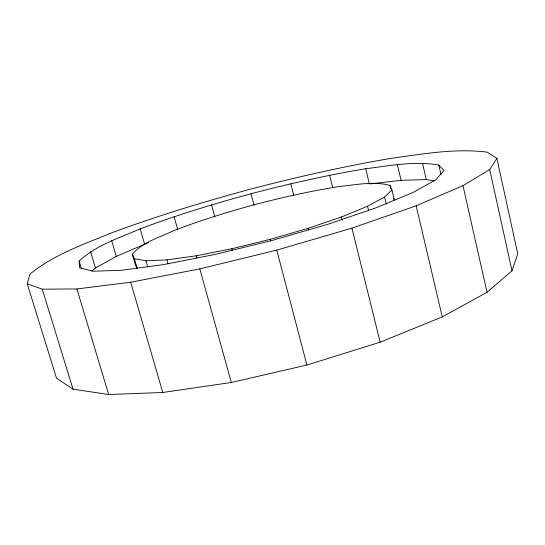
<?xml version="1.0" encoding="UTF-8"?>
<svg xmlns="http://www.w3.org/2000/svg" width="545" height="545" viewBox="0 0 545 545"><rect width="100%" height="100%" fill="white"/><g stroke="black" fill="none" stroke-linecap="round" stroke-linejoin="round"><path stroke-width="0.82" d="M27.25 283.809L29.886 274.196C53.928 254.44 83.876 244.364 112.236 232.579C157.11 215.997 202.89 202.025 249.058 189.531C295.731 177.295 342.805 166.579 390.377 158.459C422.389 154.058 454.796 148.124 487.169 152.137L496.89 158.357L517.75 253.868L511.987 270.77L487.046 292.284L442.268 316.911L380.172 342.185L306.903 365.027L231.325 382.467L162.785 392.489L108.68 394.498L73.03 389.198L56.503 378.148L27.25 283.809L42.265 289.177L76.893 288.959L130.705 282.221L199.811 268.896L276.751 250.121L351.934 228.151L416.162 205.799L462.984 185.661L489.703 169.556L496.89 158.357M137.149 268.651L135.255 264.448L132.299 254.222C142.763 242.103 158.977 237.654 172.963 230.971C199.702 220.589 227.122 212.141 254.781 204.607C282.862 197.27 311.202 190.893 339.896 186.431C356.457 184.844 373.563 180.981 389.995 185.395L391.964 189.967L394.505 200.608L393.626 198.496M132.299 254.222L134.417 258.786L145.965 260.81L166.94 259.876L196.282 255.796L231.795 248.752L270.286 239.309L308.027 228.355L341.408 216.971L367.528 206.228L384.593 197.024L391.964 189.967M91.71 271.362L95.443 268.004L116.283 256.382L148.485 242.559M79.154 261.048C96.267 245.1 119.205 238.029 140.222 228.839C176.512 215.221 213.592 203.884 250.986 193.741C288.864 183.828 327.075 175.143 365.709 168.732C389.879 165.755 414.486 160.782 438.807 165.046L443.984 170.51L435.925 179.68L413.382 192.296L376.649 207.577L328.104 224.199L272.309 240.406L215.329 254.372L163.452 264.611L121.808 270.259L93.515 271.192L79.536 267.847L79.154 261.048L81.341 268.344M370.239 183.89L401.086 180.327L426.292 179.605L434.515 180.926M42.265 289.177L73.03 389.198M76.893 288.959L108.68 394.498M90.606 251.708L95.443 268.004M111.705 240.713L116.283 256.382M130.705 282.221L162.785 392.489M134.417 258.786L137.231 268.542M140.222 228.839L144.568 244.01M145.965 260.81L147.756 267.05M166.94 259.876L168.071 263.882M174.121 216.712L177.827 229.97M196.282 255.796L196.915 258.092M199.811 268.896L231.325 382.467M211.583 204.866L214.894 217.039M231.795 248.752L232.218 250.312M270.286 239.309L270.702 240.876M250.986 193.741L253.977 205.056M276.751 250.121L306.903 365.027M308.027 228.355L308.429 229.915M290.826 183.747L293.748 195.137M341.408 216.971L342.233 220.269M329.602 175.279L332.722 187.8M351.934 228.151L380.172 342.185M367.528 206.228L368.515 210.261M365.709 168.732L369.408 183.992M384.593 197.024L386.289 204.082M389.995 185.395L390.751 188.563M397.346 164.542L401.086 180.327M416.162 205.799L442.268 316.911M422.477 163.173L426.292 179.605M438.807 165.046L441.055 174.87M462.984 185.661L487.046 292.284M489.703 169.556L511.987 270.77"/></g></svg>
